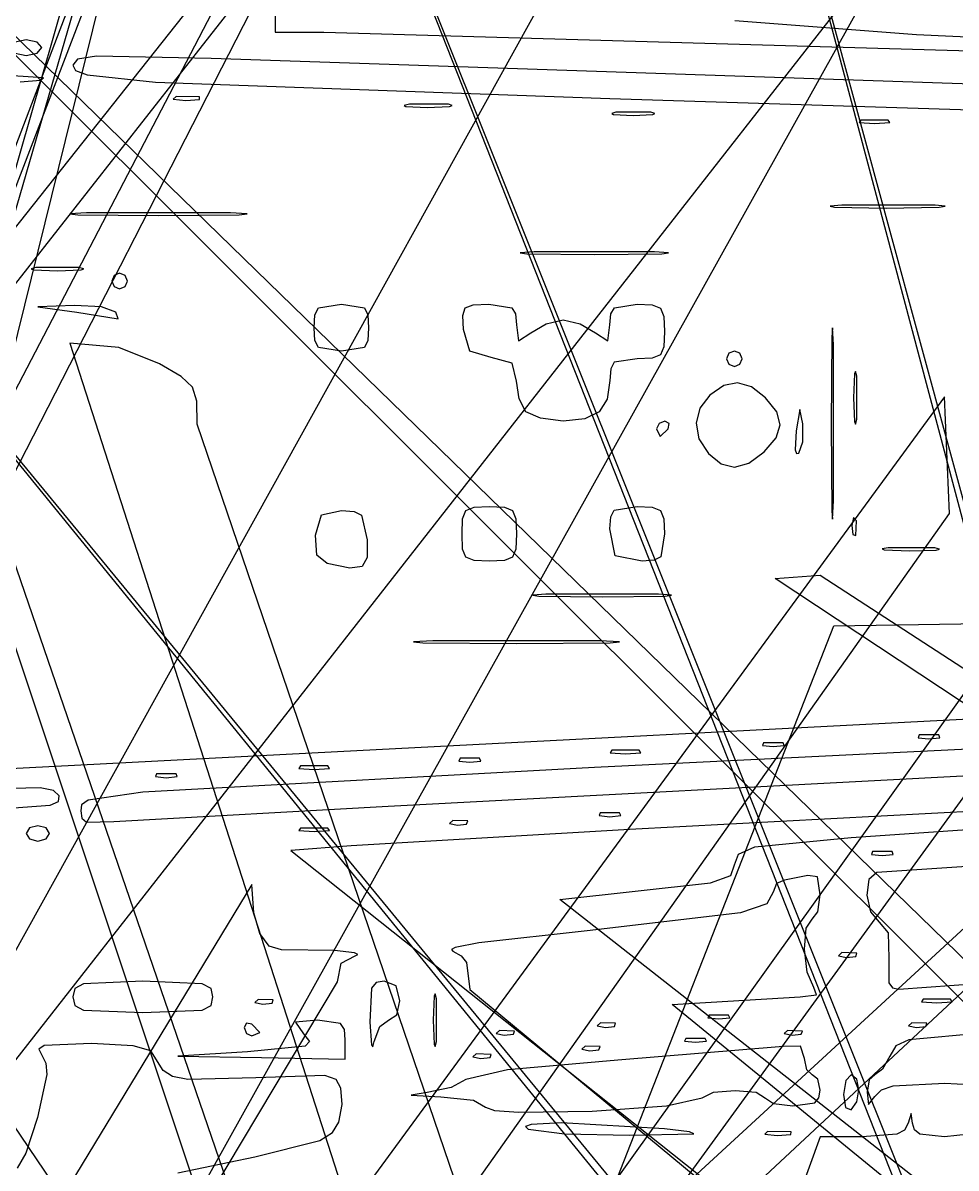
# Model space of a CAD drawing. Extents: x -99 to 383, y -48 to 207.
# Drawn here: x 193.22 to 227.06, y 79.32 to 120.86 of the extents above; entities that cross this region are included whole.
import ezdxf

# ---------------------------------------------------------------- set-up
doc = ezdxf.new("R2010")
doc.units = 0

msp = doc.modelspace()

# ---------------------------------------------------------------- linework, layer by layer
at = {"layer": 'Image'}
for p, q in [((151.07791, 6.034145), (208.38221, 155.000572)), ((207.451301, 154.344711), (150.147, 4.48242)), ((175.983033, 149.031393), (220.017, 17.0691)), ((166.53033, 146.068913), (308.474, 7.96748)), ((308.474, 4.29859), (166.53033, 146.068913)), ((223.64895, 11.760126), (178.34495, 143.722412)), ((161.699763, 143.387504), (273.915, 5.55531)), ((275.804872, 4.426422), (162.461, 142.25861)), ((221.563136, 138.871301), (151.064, 11.5906)), ((202.65367, 135.061888), (254.608, 5.35692)), ((254.608, 3.38137), (202.65367, 135.061888)), ((218.740431, 135.062069), (253.668, 6.63229)), ((253.668, 3.52785), (218.740431, 135.062069)), ((206.60467, 133.791409), (139, 3.87526)), ((141.257667, 3.593033), (207.73356, 133.509187)), ((160.501, 2.56314), (197.73618, 132.223485)), ((158.814716, 5.195693), (229.31369, 131.770911)), ((272.927095, 130.028962), (141.54, 8.95525)), ((141.6584, 5.82729), (273.0456, 128.406182)), ((196.798788, 127.300807), (160.501, 2.56314)), ((201.681968, 124.478666), (109.909, 8.60608)), ((111.97722, 8.182747), (202.94071, 124.137289)), ((224.102197, 123.071226), (133.156, 6.82236)), ((202.372, 121.797), (202.372, 120.527)), ((166.61847, 2.816927), (195.99862, 121.5858)), ((225.619289, 120.424571), (219.04233, 120.938233)), ((202.372, 120.527), (204.13589, 120.526436)), ((204.13589, 120.526436), (233.69869, 119.658609)), ((193.339766, 120.245333), (192.941127, 120.162431)), ((193.738405, 120.162431), (193.339766, 120.245333)), ((193.90421, 119.963111), (193.738405, 120.162431)), ((238.70723, 119.806773), (225.619289, 120.424571)), ((192.941127, 119.763792), (193.339766, 119.680889)), ((193.339766, 119.680889), (193.738405, 119.763792)), ((193.738405, 119.763792), (193.90421, 119.963111)), ((193.90421, 119.963111), (193.90421, 119.963111)), ((195.889968, 119.647385), (195.197962, 119.5418)), ((200.04267, 119.568643), (195.889968, 119.647385)), ((195.197962, 119.5418), (195.03323, 119.319938)), ((195.03323, 119.319938), (195.133245, 119.127377)), ((235.04107, 118.385203), (200.04267, 119.568643)), ((193.96894, 118.865387), (190.39949, 119.102708)), ((193.863308, 118.777842), (193.96894, 118.865392)), ((193.96894, 118.865392), (193.96894, 118.865387)), ((195.133245, 119.127377), (195.550007, 118.968575)), ((195.550007, 118.968575), (198.034078, 118.709135)), ((193.120924, 118.713789), (193.863308, 118.777842)), ((198.034078, 118.709135), (214.50653, 118.121128)), ((198.778144, 118.183158), (198.674262, 118.088203)), ((198.674262, 118.088203), (199.125559, 118.0426)), ((199.62481, 118.172687), (198.778144, 118.183158)), ((199.125559, 118.0426), (199.621469, 118.076501)), ((199.621469, 118.076501), (199.62481, 118.172702)), ((199.62481, 118.172702), (199.62481, 118.172687)), ((214.50653, 118.121128), (230.59323, 117.613188)), ((207.24327, 117.907847), (207.051769, 117.861748)), ((207.051769, 117.861748), (207.106929, 117.823417)), ((207.106929, 117.823417), (207.874403, 117.786048)), ((208.65438, 117.904009), (207.24327, 117.907847)), ((207.874403, 117.786048), (208.685608, 117.81916)), ((208.65438, 117.903994), (208.65438, 117.904009)), ((208.788096, 117.857027), (208.65438, 117.903994)), ((208.685608, 117.81916), (208.788096, 117.857027)), ((214.71828, 117.622295), (214.571932, 117.574806)), ((214.571932, 117.574806), (214.642874, 117.535916)), ((215.98828, 117.622295), (214.71828, 117.622295)), ((216.134627, 117.574806), (215.988279, 117.622295)), ((215.988279, 117.622295), (215.98828, 117.622295)), ((216.063685, 117.535916), (216.134627, 117.574806)), ((214.642874, 117.535916), (215.35328, 117.499988)), ((215.35328, 117.499988), (216.063685, 117.535916)), ((223.608403, 117.335444), (223.549754, 117.24429)), ((223.549754, 117.24429), (224.102292, 117.206375)), ((224.59618, 117.335444), (223.608403, 117.335444)), ((224.102292, 117.206375), (224.654829, 117.24429)), ((224.654829, 117.24429), (224.59618, 117.335444)), ((224.59618, 117.335444), (224.59618, 117.335444)), ((222.91474, 114.245191), (222.492796, 114.206094)), ((226.3014, 114.244062), (222.91474, 114.245191)), ((226.659977, 114.204846), (226.3014, 114.244178)), ((226.3014, 114.244178), (226.3014, 114.244062)), ((195.52769, 113.963915), (194.926041, 113.927755)), ((194.926041, 113.927755), (195.217688, 113.898143)), ((195.217688, 113.898143), (198.13824, 113.870785)), ((200.7488, 113.963915), (195.52769, 113.963915)), ((198.13824, 113.870785), (201.058797, 113.898143)), ((201.350444, 113.927755), (200.74879, 113.963915)), ((200.74879, 113.963915), (200.7488, 113.963915)), ((201.058797, 113.898143), (201.350444, 113.927755)), ((222.492796, 114.206094), (222.656019, 114.173925)), ((222.656019, 114.173925), (224.52645, 114.14369)), ((224.52645, 114.14369), (226.444849, 114.172788)), ((226.444849, 114.172788), (226.659977, 114.204846)), ((211.755805, 112.552451), (211.25172, 112.515104)), ((211.25172, 112.515104), (211.496073, 112.484519)), ((211.496073, 112.484519), (213.943025, 112.456264)), ((216.130245, 112.552451), (211.755805, 112.552451)), ((213.943025, 112.456264), (216.389976, 112.484519)), ((216.63433, 112.515104), (216.130245, 112.552451)), ((216.130245, 112.552451), (216.130245, 112.552451)), ((216.389976, 112.484519), (216.63433, 112.515104)), ((193.693825, 111.980373), (193.514956, 111.934723)), ((193.514956, 111.934723), (193.601662, 111.897339)), ((193.601662, 111.897339), (194.469935, 111.862802)), ((195.246045, 111.980373), (193.693825, 111.980373)), ((194.469935, 111.862802), (195.338208, 111.897339)), ((195.424914, 111.934723), (195.246045, 111.980373)), ((195.246045, 111.980373), (195.246045, 111.980373)), ((195.338208, 111.897339), (195.424914, 111.934723)), ((196.727048, 111.778223), (196.527729, 111.69532)), ((196.926367, 111.69532), (196.727048, 111.778223)), ((196.527729, 111.69532), (196.444826, 111.496001)), ((196.444826, 111.496001), (196.527729, 111.296682)), ((197.00927, 111.496001), (196.926367, 111.69532)), ((196.926367, 111.296682), (197.00927, 111.496001)), ((197.00927, 111.496001), (197.00927, 111.496001)), ((196.527729, 111.296682), (196.727048, 111.213779)), ((196.727048, 111.213779), (196.926367, 111.296682)), ((195.08817, 110.605036), (193.76427, 110.560696)), ((193.76427, 110.560696), (195.17538, 110.367151)), ((196.074408, 110.553445), (195.08817, 110.605036)), ((196.58649, 110.367151), (196.074408, 110.553445)), ((203.808599, 110.264317), (203.935013, 110.518821)), ((203.935013, 110.518821), (204.769917, 110.649853)), ((204.769917, 110.649853), (205.604822, 110.518821)), ((205.604822, 110.518821), (205.731235, 110.264317)), ((209.168935, 110.247097), (209.262133, 110.521153)), ((209.262133, 110.521153), (209.552097, 110.630255)), ((209.552097, 110.630255), (210.114275, 110.649855)), ((210.114275, 110.649855), (210.954672, 110.52673)), ((210.954672, 110.52673), (211.089375, 110.3006)), ((214.537044, 110.299529), (214.670144, 110.525778)), ((214.670144, 110.525778), (215.494349, 110.649855)), ((215.494349, 110.649855), (216.045572, 110.627806)), ((216.045572, 110.627806), (216.341022, 110.508744)), ((216.341022, 110.508744), (216.46008, 110.213292)), ((195.17538, 110.367151), (196.6737, 110.129266)), ((196.586493, 110.367151), (196.58649, 110.367151)), ((196.6737, 110.129266), (196.586493, 110.367151)), ((203.78214, 109.803187), (203.808599, 110.264317)), ((205.731235, 110.264317), (205.757694, 109.803187)), ((209.197053, 109.732634), (209.168935, 110.247097)), ((211.089375, 110.3006), (211.119915, 109.900558)), ((212.194736, 109.948208), (212.813243, 110.085411)), ((212.813243, 110.085411), (213.431768, 109.948208)), ((214.506572, 109.900558), (214.537044, 110.299529)), ((216.46008, 110.213292), (216.482126, 109.662078)), ((203.808599, 109.342057), (203.78214, 109.803187)), ((203.78214, 109.803187), (203.78214, 109.803187)), ((205.757694, 109.803187), (205.731235, 109.342057)), ((209.42659, 108.956523), (209.197053, 109.732634)), ((211.119915, 109.900558), (211.195088, 109.328431)), ((211.636043, 109.618336), (212.194736, 109.948208)), ((213.431768, 109.948208), (213.990473, 109.618336)), ((214.431403, 109.328431), (214.506572, 109.900558)), ((216.482126, 109.662078), (216.46008, 109.110864)), ((222.583414, 109.800413), (222.554229, 109.45791)), ((222.61914, 109.183203), (222.583414, 109.800413)), ((203.935012, 109.087553), (203.808599, 109.342057)), ((205.731235, 109.342057), (205.604821, 109.087553)), ((211.195088, 109.328431), (211.636043, 109.618336)), ((213.990473, 109.618336), (214.431403, 109.328431)), ((222.554229, 109.45791), (222.527503, 106.275413)), ((196.693892, 109.087523), (194.925321, 109.23855)), ((194.925321, 109.23855), (227.056, 9.44914)), ((198.170871, 108.488141), (196.693892, 109.087523)), ((204.769917, 108.956521), (203.935012, 109.087553)), ((205.604821, 109.087553), (204.769917, 108.956521)), ((210.202693, 108.726974), (209.42659, 108.956523)), ((216.46008, 109.110864), (216.341022, 108.815412)), ((218.823399, 108.873145), (218.740496, 108.673826)), ((219.022718, 108.956048), (218.823399, 108.873145)), ((219.222037, 108.873145), (219.022718, 108.956048)), ((219.30494, 108.673826), (219.222037, 108.873145)), ((222.619592, 109.183203), (222.61914, 109.183203)), ((222.619592, 103.538763), (222.619592, 109.183203)), ((236.029424, 108.674054), (168.458, 14.271)), ((198.965297, 108.03232), (198.170871, 108.488141)), ((210.957488, 108.51743), (210.202693, 108.726974)), ((211.119914, 107.866197), (210.957488, 108.51743)), ((214.665329, 108.547301), (214.535238, 108.309176)), ((215.494349, 108.674301), (214.665329, 108.547301)), ((216.045572, 108.69635), (215.494349, 108.674301)), ((216.341022, 108.815412), (216.045572, 108.69635)), ((218.740496, 108.673826), (218.823399, 108.474507)), ((218.823399, 108.474507), (219.022718, 108.391604)), ((219.022718, 108.391604), (219.222037, 108.474507)), ((219.222037, 108.474507), (219.30494, 108.673826)), ((219.30494, 108.673826), (219.30494, 108.673826)), ((199.374206, 107.6509), (198.965297, 108.03232)), ((214.535238, 108.309176), (214.506572, 107.884079)), ((223.375487, 108.131024), (223.340946, 107.262751)), ((223.412872, 108.217731), (223.375487, 108.131024)), ((223.45852, 108.038861), (223.412872, 108.217731)), ((223.45852, 108.03886), (223.45852, 108.038861)), ((223.45852, 106.48664), (223.45852, 108.03886)), ((199.524623, 107.141295), (199.374206, 107.6509)), ((211.219397, 107.221246), (211.119914, 107.866197)), ((214.506572, 107.884079), (214.413713, 107.2083)), ((218.636954, 107.703156), (218.127949, 107.359936)), ((219.139557, 107.801546), (218.636954, 107.703156)), ((219.642324, 107.654788), (219.139557, 107.801546)), ((220.151819, 107.262567), (219.642324, 107.654788)), ((226.643091, 107.298274), (157.151, 12.4301)), ((211.45858, 106.755187), (211.219397, 107.221246)), ((214.413713, 107.2083), (214.117836, 106.753438)), ((218.127949, 107.359936), (217.763332, 106.878657)), ((220.558205, 106.749119), (220.151819, 107.262567)), ((223.340946, 107.262751), (223.375486, 106.394478)), ((226.81948, 103.064944), (226.643091, 107.298274)), ((199.543571, 106.300921), (199.524623, 107.141295)), ((211.996208, 106.516012), (211.458572, 106.755195)), ((211.458572, 106.755195), (211.45858, 106.755187)), ((214.117836, 106.753438), (213.592995, 106.497009)), ((217.763332, 106.878657), (217.632942, 106.335394)), ((220.685469, 106.275278), (220.558205, 106.749119)), ((221.397088, 106.832303), (221.257607, 106.063479)), ((221.5052, 106.311064), (221.397088, 106.832303)), ((212.813242, 106.416529), (211.996208, 106.516012)), ((213.592995, 106.497009), (212.813242, 106.416529)), ((216.288616, 106.33318), (216.200817, 106.133861)), ((216.49969, 106.416083), (216.288616, 106.33318)), ((216.659541, 106.33318), (216.49969, 106.416083)), ((216.62415, 106.133861), (216.659541, 106.33318)), ((217.632942, 106.335394), (217.737793, 105.774087)), ((223.375486, 106.394478), (223.412872, 106.307772)), ((223.412872, 106.307772), (223.45852, 106.48664)), ((233.541069, 6.511507), (199.543571, 106.300921)), ((216.200817, 106.133861), (216.325277, 105.851639)), ((216.325277, 105.851639), (216.62415, 106.133861)), ((216.62415, 106.133861), (216.62415, 106.133861)), ((220.532608, 105.803941), (220.685469, 106.275278)), ((221.257607, 106.063479), (221.223423, 105.377482)), ((221.503863, 105.665925), (221.5052, 106.311065)), ((221.5052, 106.311065), (221.5052, 106.311064)), ((222.527503, 106.275413), (222.55474, 103.143193)), ((217.737793, 105.774087), (218.078899, 105.238676)), ((220.09862, 105.298007), (220.532608, 105.803941)), ((221.358699, 105.252985), (221.503863, 105.665925)), ((218.078899, 105.238676), (218.543579, 104.864126)), ((219.545899, 104.893569), (220.098619, 105.298005)), ((220.098619, 105.298005), (220.09862, 105.298007)), ((221.223423, 105.377482), (221.271204, 105.234416)), ((221.271204, 105.234416), (221.358699, 105.252985)), ((218.543579, 104.864126), (219.030066, 104.749017)), ((219.030066, 104.749017), (219.545899, 104.893569)), ((167.15098, 10.038236), (235.815077, 104.441324)), ((222.583974, 102.855106), (222.619592, 103.538763)), ((157.327849, 4.845531), (226.81948, 103.064944)), ((203.836587, 102.277545), (204.052748, 103.018743)), ((204.052748, 103.018743), (204.769923, 103.170972)), ((204.769923, 103.170972), (205.231434, 103.141776)), ((205.231434, 103.141776), (205.497492, 103.004923)), ((209.16641, 102.875519), (209.285475, 103.170971)), ((209.285475, 103.170971), (209.580926, 103.290033)), ((209.580926, 103.290033), (210.132137, 103.312082)), ((210.132137, 103.312082), (210.68336, 103.290033)), ((210.68336, 103.290033), (210.97881, 103.170971)), ((210.97881, 103.170971), (211.097868, 102.875519)), ((214.53486, 102.943556), (214.664303, 103.184411)), ((214.664303, 103.184411), (215.49436, 103.312082)), ((215.49436, 103.312082), (216.045583, 103.290033)), ((216.045583, 103.290033), (216.341033, 103.170971)), ((216.341033, 103.170971), (216.460091, 102.875519)), ((222.55474, 103.143193), (222.583974, 102.855106)), ((205.497492, 103.004923), (205.704191, 102.112642)), ((209.14436, 102.324305), (209.16641, 102.875519)), ((211.097868, 102.875519), (211.119914, 102.324305)), ((214.506583, 102.512454), (214.53486, 102.943556)), ((216.460091, 102.875519), (216.482137, 102.324305)), ((223.335263, 102.922823), (223.27872, 102.629851)), ((223.27872, 102.629851), (223.313112, 102.29791)), ((223.44921, 102.800361), (223.335263, 102.922823)), ((223.426943, 102.259435), (223.449239, 102.800361)), ((223.449239, 102.800361), (223.44921, 102.800361)), ((203.880518, 101.550733), (203.836587, 102.277545)), ((209.16641, 101.773091), (209.14436, 102.324305)), ((209.14436, 102.324305), (209.14436, 102.324305)), ((211.119914, 102.324305), (211.097868, 101.773091)), ((214.69474, 101.524677), (214.506583, 102.512454)), ((216.482137, 102.324305), (216.354467, 101.49424)), ((223.313112, 102.29791), (223.426943, 102.259435)), ((205.704191, 102.112642), (205.707655, 101.462864)), ((209.285474, 101.477639), (209.16641, 101.773091)), ((211.097868, 101.773091), (210.97881, 101.477639)), ((224.60188, 101.823092), (224.377398, 101.778522)), ((224.377398, 101.778522), (224.447945, 101.74159)), ((226.29521, 101.820213), (224.60188, 101.823092)), ((226.295212, 101.820213), (226.29521, 101.820213)), ((226.460991, 101.774962), (226.295212, 101.820213)), ((226.342362, 101.738327), (226.460991, 101.774962)), ((204.25992, 101.251955), (203.880518, 101.550733)), ((205.707655, 101.462864), (205.524536, 101.136455)), ((209.580926, 101.358577), (209.285474, 101.477639)), ((210.132137, 101.336528), (209.580926, 101.358577)), ((210.68336, 101.358577), (210.132137, 101.336528)), ((210.97881, 101.477639), (210.68336, 101.358577)), ((215.682517, 101.336528), (214.69474, 101.524677)), ((214.69474, 101.524677), (214.69474, 101.524677)), ((216.113615, 101.364802), (215.682517, 101.336528)), ((216.354467, 101.49424), (216.113615, 101.364802)), ((224.447945, 101.74159), (225.372939, 101.706009)), ((225.372939, 101.706009), (226.342362, 101.738327)), ((244.893, 4.33773), (179.127237, 101.124612)), ((204.259921, 101.251955), (204.25992, 101.251955)), ((205.070176, 101.082967), (204.259921, 101.251955)), ((205.524536, 101.136455), (205.070176, 101.082967)), ((220.50382, 100.70638), (222.1266, 100.824326)), ((368.5173, 2.751213), (220.50382, 100.70638)), ((222.1266, 100.824326), (370.142, 4.85666)), ((212.17875, 100.13445), (211.707186, 100.096631)), ((216.27097, 100.13445), (212.17875, 100.13445)), ((216.742534, 100.096631), (216.27097, 100.13445)), ((216.27097, 100.13445), (216.27097, 100.13445)), ((211.707186, 100.096631), (211.935775, 100.06566)), ((211.935775, 100.06566), (214.22486, 100.037049)), ((214.22486, 100.037049), (216.513945, 100.06566)), ((216.513945, 100.06566), (216.742534, 100.096631)), ((183.87575, 0.041104), (222.621577, 98.983904)), ((222.621577, 98.983904), (236.108902, 99.207753)), ((208.087167, 98.442431), (207.38795, 98.407207)), ((214.154937, 98.442431), (208.087167, 98.442431)), ((214.154947, 98.442431), (214.154937, 98.442431)), ((214.85416, 98.407207), (214.154947, 98.442431)), ((207.38795, 98.407207), (207.726892, 98.378361)), ((207.726892, 98.378361), (211.121057, 98.351711)), ((211.121057, 98.351711), (214.515218, 98.378361)), ((214.515218, 98.378361), (214.85416, 98.407207)), ((204.628894, 94.425516), (238.001694, 96.155886)), ((237.165822, 94.980073), (213.94278, 93.854274)), ((220.080415, 94.749802), (220.038523, 94.649268)), ((220.78597, 94.749802), (220.080415, 94.749802)), ((220.785971, 94.749802), (220.78597, 94.749802)), ((220.827863, 94.649268), (220.785971, 94.749802)), ((225.724855, 95.032024), (225.682963, 94.93149)), ((225.682963, 94.93149), (226.077633, 94.889674)), ((226.43041, 95.032024), (225.724855, 95.032024)), ((226.077633, 94.889674), (226.472303, 94.93149)), ((226.430411, 95.032024), (226.43041, 95.032024)), ((226.472303, 94.93149), (226.430411, 95.032024)), ((185.155594, 93.416796), (204.628894, 94.425516)), ((214.577483, 94.475214), (214.518834, 94.384059)), ((214.518834, 94.384059), (215.071372, 94.346145)), ((215.56526, 94.475214), (214.577483, 94.475214)), ((215.071372, 94.346145), (215.623909, 94.384059)), ((215.623909, 94.384059), (215.56526, 94.475214)), ((215.56526, 94.475214), (215.56526, 94.475214)), ((220.038523, 94.649268), (220.433193, 94.607452)), ((220.433193, 94.607452), (220.827863, 94.649268)), ((203.288793, 93.910749), (203.230144, 93.819595)), ((204.27657, 93.910749), (203.288793, 93.910749)), ((204.335218, 93.819594), (204.276569, 93.910749)), ((204.276569, 93.910749), (204.27657, 93.910749)), ((206.4639, 92.450754), (236.2341, 94.011524)), ((209.074205, 94.185359), (209.032313, 94.084825)), ((209.032313, 94.084825), (209.426983, 94.043009)), ((209.77976, 94.185359), (209.074205, 94.185359)), ((209.426983, 94.043009), (209.821653, 94.084825)), ((209.779761, 94.185359), (209.77976, 94.185359)), ((209.821653, 94.084825), (209.779761, 94.185359)), ((213.94278, 93.854274), (197.57553, 92.957724)), ((198.068045, 93.620888), (198.026153, 93.520354)), ((198.026153, 93.520354), (198.420823, 93.478538)), ((198.7736, 93.620888), (198.068045, 93.620888)), ((198.420823, 93.478538), (198.815493, 93.520354)), ((198.773601, 93.620888), (198.7736, 93.620888)), ((198.815493, 93.520354), (198.773601, 93.620888)), ((203.230144, 93.819595), (203.782681, 93.78168)), ((203.782681, 93.78168), (204.335218, 93.819594)), ((193.841496, 93.119432), (191.41661, 93.05071)), ((194.335821, 93.022638), (193.841496, 93.119432)), ((194.53434, 92.825172), (194.335821, 93.022638)), ((194.515956, 92.619436), (194.53434, 92.825172)), ((195.581289, 92.667652), (195.344926, 92.495707)), ((197.57553, 92.957724), (195.581289, 92.667652)), ((192.3927, 92.354795), (194.211656, 92.485369)), ((194.211656, 92.485369), (194.515956, 92.619436)), ((195.344926, 92.495707), (195.31608, 92.280504)), ((195.31608, 92.280504), (195.358062, 92.010264)), ((196.51552, 91.890928), (206.46385, 92.450763)), ((206.46385, 92.450763), (206.4639, 92.450754)), ((214.154745, 92.2098), (214.112853, 92.109266)), ((214.8603, 92.2098), (214.154745, 92.2098)), ((214.860301, 92.2098), (214.8603, 92.2098)), ((214.902193, 92.109266), (214.860301, 92.2098)), ((233.53732, 92.581422), (215.21252, 91.602236)), ((195.358062, 92.010264), (195.527986, 91.869539)), ((195.527986, 91.869539), (196.51552, 91.890928)), ((208.809875, 91.93339), (208.687416, 91.819431)), ((208.687416, 91.819431), (208.980394, 91.762883)), ((209.35081, 91.911123), (208.809875, 91.93339)), ((208.980394, 91.762883), (209.31234, 91.797237)), ((209.31234, 91.797237), (209.35081, 91.911112)), ((209.35081, 91.911112), (209.35081, 91.911123)), ((214.112853, 92.109266), (214.507523, 92.06745)), ((214.507523, 92.06745), (214.902193, 92.109266)), ((193.464238, 91.657797), (193.339884, 91.458478)), ((193.339884, 91.458478), (193.464238, 91.259159)), ((193.763217, 91.7407), (193.464238, 91.657797)), ((194.062196, 91.657797), (193.763217, 91.7407)), ((194.18655, 91.458478), (194.062196, 91.657797)), ((194.062196, 91.259159), (194.18655, 91.458478)), ((194.18655, 91.458478), (194.18655, 91.458478)), ((203.289173, 91.653022), (203.230524, 91.561867)), ((203.230524, 91.561867), (203.783062, 91.523953)), ((204.27695, 91.653022), (203.289173, 91.653022)), ((203.783062, 91.523953), (204.335599, 91.561867)), ((204.335599, 91.561867), (204.27695, 91.653022)), ((204.27695, 91.653022), (204.27695, 91.653022)), ((215.21252, 91.602236), (205.12312, 91.0104)), ((223.25586, 91.312388), (229.46474, 91.739997)), ((193.464238, 91.259159), (193.763217, 91.176256)), ((193.763217, 91.176256), (194.062196, 91.259159)), ((205.12312, 91.0104), (202.9359, 90.835211)), ((219.165995, 90.71124), (219.757881, 90.969251)), ((219.757881, 90.969251), (223.25586, 91.312388)), ((202.9359, 90.835211), (310.308, 5.57376)), ((219.02253, 90.319878), (219.165995, 90.71124)), ((224.031635, 90.798721), (223.989743, 90.698187)), ((223.989743, 90.698187), (224.384413, 90.656371)), ((224.73719, 90.798721), (224.031635, 90.798721)), ((234.976252, 90.752179), (224.181252, 90.04729)), ((224.384413, 90.656371), (224.779083, 90.698187)), ((224.737191, 90.798721), (224.73719, 90.798721)), ((224.779083, 90.698187), (224.737191, 90.798721)), ((218.893949, 89.937443), (219.02253, 90.319878)), ((218.152187, 89.671161), (218.893949, 89.937443)), ((220.833441, 89.765142), (220.550767, 89.638736)), ((221.680107, 89.936448), (220.833441, 89.765142)), ((222.03384, 89.890116), (221.680107, 89.936448)), ((222.126526, 89.230893), (222.03384, 89.890116)), ((223.89228, 89.79452), (223.820639, 89.222681)), ((224.181252, 90.04729), (223.89228, 89.79452)), ((201.524759, 89.605419), (153.187, 10.0547)), ((201.599724, 88.585595), (201.524759, 89.605419)), ((212.693, 89.062808), (218.152187, 89.671161)), ((220.433194, 89.334824), (220.198977, 88.902691)), ((220.550767, 89.638736), (220.433194, 89.334824)), ((320.06511, 4.90085), (212.693, 89.062808)), ((220.198977, 88.902691), (219.246002, 88.575562)), ((222.043623, 88.611609), (222.126526, 89.230893)), ((223.820639, 89.222681), (223.952172, 88.611476)), ((201.814343, 87.829331), (201.599724, 88.585595)), ((219.246002, 88.575562), (213.681824, 87.922014)), ((221.844304, 88.354032), (222.043623, 88.611609)), ((223.952172, 88.611476), (224.27272, 88.24061)), ((221.627333, 88.023404), (221.844304, 88.354032)), ((224.27272, 88.24061), (224.602451, 87.857647)), ((202.153206, 87.370471), (201.814343, 87.829331)), ((213.681824, 87.922014), (209.750542, 87.486038)), ((221.569737, 87.265395), (221.627333, 88.023404)), ((224.602451, 87.857647), (224.618047, 86.94042)), ((202.600899, 87.242859), (202.153206, 87.370471)), ((204.518464, 87.214245), (202.600899, 87.242859)), ((208.899802, 87.318542), (208.760101, 87.248464)), ((208.760101, 87.248464), (208.813494, 87.187898)), ((209.750542, 87.486038), (208.899802, 87.318542)), ((221.663535, 86.430816), (221.569737, 87.265395)), ((205.242354, 87.123381), (204.518464, 87.214245)), ((204.76436, 86.753597), (205.264199, 87.025909)), ((205.3666, 87.073388), (205.242354, 87.123381)), ((205.264199, 87.025909), (205.3666, 87.073388)), ((208.813494, 87.187898), (209.117307, 87.025446)), ((209.117307, 87.025446), (209.304927, 86.775894)), ((222.920038, 87.135634), (222.797579, 87.021674)), ((222.797579, 87.021674), (223.090557, 86.965127)), ((223.460973, 87.113366), (222.920038, 87.135634)), ((223.090557, 86.965127), (223.422503, 86.999481)), ((223.422503, 86.999481), (223.460973, 87.113356)), ((223.460973, 87.113356), (223.460973, 87.113366)), ((224.618047, 86.94042), (224.625261, 86.037129)), ((204.6292, 86.076565), (204.76436, 86.753597)), ((209.304927, 86.775894), (209.426537, 85.800668)), ((221.900748, 85.870482), (221.663535, 86.430816)), ((224.981746, 85.81396), (236.842546, 86.65311)), ((156.291187, 5.237343), (204.6292, 86.076565)), ((195.42186, 86.009959), (195.099948, 85.84043)), ((197.5738, 86.096194), (195.42186, 86.009959)), ((199.725741, 86.009959), (197.5738, 86.096194)), ((200.047653, 85.84043), (199.725741, 86.009959)), ((206.026161, 86.048555), (205.861272, 85.845704)), ((206.323153, 86.096182), (206.026161, 86.048555)), ((206.760601, 85.937432), (206.323153, 86.096182)), ((224.625261, 86.037129), (224.752774, 85.862446)), ((195.099948, 85.84043), (195.0338, 85.53175)), ((200.1138, 85.53175), (200.047653, 85.84043)), ((205.861272, 85.845704), (205.800986, 84.614512)), ((206.887597, 85.390627), (206.760601, 85.937432)), ((208.17297, 85.640052), (208.135595, 85.553346)), ((208.218614, 85.461183), (208.17297, 85.640052)), ((209.426537, 85.800668), (308.051, 4.10983)), ((221.40686, 85.53113), (221.995423, 85.60224)), ((221.995423, 85.60224), (221.900748, 85.870482)), ((224.752774, 85.862446), (224.981746, 85.81396)), ((195.0338, 85.53175), (195.099947, 85.22307)), ((195.099947, 85.22307), (195.421859, 85.053541)), ((199.72574, 85.053541), (200.047653, 85.22307)), ((200.047653, 85.22307), (200.1138, 85.53175)), ((200.1138, 85.53175), (200.1138, 85.53175)), ((201.754065, 85.442305), (201.631606, 85.328345)), ((201.631606, 85.328345), (201.924584, 85.271798)), ((202.295, 85.420038), (201.754065, 85.442305)), ((201.924584, 85.271798), (202.256519, 85.306152)), ((202.256519, 85.306152), (202.295, 85.420027)), ((202.295, 85.420027), (202.295, 85.420038)), ((206.776582, 84.878669), (206.887597, 85.390627)), ((208.135595, 85.553346), (208.101069, 84.685072)), ((208.218614, 85.461182), (208.218614, 85.461183)), ((208.218614, 83.908962), (208.218614, 85.461182)), ((216.76431, 85.256971), (221.40686, 85.53113)), ((315.38877, 4.726578), (216.76431, 85.256971)), ((225.866423, 85.444072), (225.807774, 85.352917)), ((225.807774, 85.352917), (226.360311, 85.315003)), ((226.8542, 85.444072), (225.866423, 85.444072)), ((226.360311, 85.315003), (226.912849, 85.352917)), ((226.912849, 85.352917), (226.854199, 85.444072)), ((226.854199, 85.444072), (226.8542, 85.444072)), ((195.421859, 85.053541), (197.5738, 84.967306)), ((197.5738, 84.967306), (199.72574, 85.053541)), ((206.483004, 84.685072), (206.776582, 84.878669)), ((218.104865, 84.87206), (218.062973, 84.771526)), ((218.062973, 84.771526), (218.457643, 84.72971)), ((218.81042, 84.87206), (218.104865, 84.87206)), ((218.457643, 84.72971), (218.852313, 84.771526)), ((218.810421, 84.87206), (218.81042, 84.87206)), ((218.852313, 84.771526), (218.810421, 84.87206)), ((201.325459, 84.579433), (201.242556, 84.419588)), ((201.242556, 84.419588), (201.325459, 84.208505)), ((201.524778, 84.544042), (201.325459, 84.579433)), ((201.807, 84.245163), (201.524778, 84.544042)), ((203.904114, 84.685072), (203.110576, 84.614657)), ((203.110576, 84.614657), (203.39205, 84.191183)), ((204.740693, 84.565127), (203.904114, 84.685072)), ((204.879285, 84.351697), (204.740693, 84.565127)), ((204.912044, 83.979517), (204.879285, 84.351697)), ((205.800986, 84.614512), (205.865343, 83.796066)), ((205.960837, 83.908957), (206.162146, 84.458664)), ((206.162146, 84.458664), (206.483004, 84.685067)), ((206.483004, 84.685067), (206.483004, 84.685072)), ((208.101069, 84.685072), (208.135595, 83.816799)), ((214.171775, 84.595705), (214.049316, 84.481745)), ((214.049316, 84.481745), (214.342294, 84.425198)), ((214.71271, 84.573438), (214.171775, 84.595705)), ((214.342294, 84.425198), (214.67424, 84.459552)), ((214.67424, 84.459552), (214.71271, 84.573427)), ((214.71271, 84.573427), (214.71271, 84.573438)), ((225.460675, 84.595705), (225.338216, 84.481745)), ((225.338216, 84.481745), (225.631194, 84.425198)), ((226.00161, 84.573438), (225.460675, 84.595705)), ((225.631194, 84.425198), (225.96314, 84.459552)), ((225.96314, 84.459552), (226.00161, 84.573427)), ((226.00161, 84.573427), (226.00161, 84.573438)), ((201.325459, 84.208505), (201.524778, 84.120709)), ((201.524778, 84.120709), (201.807, 84.245163)), ((201.807, 84.245163), (201.807, 84.245163)), ((203.39205, 84.191183), (203.61268, 83.911972)), ((203.61268, 83.911972), (203.457236, 83.745183)), ((204.91205, 83.273961), (204.912044, 83.979517)), ((205.911837, 83.724519), (205.960837, 83.908957)), ((208.172971, 83.730093), (208.218614, 83.908962)), ((210.502965, 84.313486), (210.380506, 84.199526)), ((210.380506, 84.199526), (210.673484, 84.142979)), ((211.0439, 84.291219), (210.502965, 84.313486)), ((210.673484, 84.142979), (211.00543, 84.177333)), ((211.00543, 84.177333), (211.0439, 84.291208)), ((211.0439, 84.291208), (211.0439, 84.291219)), ((217.258995, 84.025352), (217.217103, 83.924818)), ((217.217103, 83.924818), (217.611773, 83.883002)), ((217.96455, 84.025352), (217.258995, 84.025352)), ((217.611773, 83.883002), (218.006443, 83.924818)), ((217.964551, 84.025352), (217.96455, 84.025352)), ((218.006443, 83.924818), (217.964551, 84.025352)), ((220.945165, 84.313486), (220.822706, 84.199526)), ((220.822706, 84.199526), (221.115684, 84.142979)), ((221.4861, 84.291219), (220.945165, 84.313486)), ((221.115684, 84.142979), (221.44763, 84.177333)), ((221.44763, 84.177333), (221.4861, 84.291208)), ((221.4861, 84.291208), (221.4861, 84.291219)), ((225.351919, 83.972788), (224.870627, 83.750236)), ((228.24474, 84.232815), (225.351919, 83.972788)), ((193.987693, 83.765563), (193.793014, 83.638211)), ((193.793014, 83.638211), (193.90306, 83.418055)), ((195.70539, 83.838464), (193.987693, 83.765563)), ((197.22468, 83.761483), (195.70539, 83.838464)), ((197.8566, 83.576401), (197.22468, 83.761483)), ((198.307252, 82.863703), (197.8566, 83.576401)), ((201.36609, 83.538959), (198.84427, 83.380624)), ((203.457236, 83.745183), (201.36609, 83.538959)), ((205.865343, 83.796066), (205.911837, 83.724519)), ((208.135595, 83.816799), (208.172971, 83.730093)), ((213.607515, 83.749001), (213.485056, 83.635042)), ((213.485056, 83.635042), (213.778034, 83.578494)), ((214.14845, 83.726734), (213.607515, 83.749001)), ((213.778034, 83.578494), (214.10998, 83.612848)), ((214.10998, 83.612848), (214.14845, 83.726723)), ((214.14845, 83.726723), (214.14845, 83.726734)), ((220.78794, 83.732649), (214.79072, 83.235075)), ((221.418311, 83.744826), (220.78794, 83.732649)), ((221.56405, 83.296464), (221.418311, 83.744826)), ((224.870627, 83.750236), (224.65338, 83.375425)), ((193.90306, 83.418055), (194.05376, 83.130158)), ((194.05376, 83.130158), (194.082984, 82.714688)), ((198.84427, 83.380624), (201.87816, 83.327292)), ((201.87816, 83.327292), (204.91205, 83.273961)), ((209.656899, 83.46674), (209.53444, 83.35278)), ((209.53444, 83.35278), (209.827418, 83.296233)), ((210.197834, 83.444473), (209.656899, 83.46674)), ((209.827418, 83.296233), (210.159364, 83.330587)), ((210.159364, 83.330587), (210.197834, 83.444462)), ((210.197834, 83.444462), (210.197834, 83.444473)), ((214.79072, 83.235075), (210.793991, 82.885649)), ((221.646953, 82.881987), (221.56405, 83.296464)), ((224.65338, 83.375425), (224.389647, 82.905183)), ((194.082984, 82.714688), (193.754611, 81.160275)), ((198.647024, 82.639711), (198.307252, 82.863703)), ((204.16829, 82.67885), (201.662332, 82.60085)), ((204.577992, 82.533223), (204.16829, 82.67885)), ((210.793991, 82.885649), (209.28739, 82.531067)), ((221.846272, 82.709595), (221.646953, 82.881987)), ((222.045591, 82.54379), (221.846272, 82.709595)), ((223.257388, 82.709592), (223.058069, 82.497442)), ((223.456707, 82.54868), (223.257388, 82.709592)), ((224.111034, 82.709596), (223.909298, 82.523065)), ((224.389647, 82.905183), (224.111034, 82.709596)), ((199.207384, 82.530019), (198.647024, 82.639711)), ((201.662332, 82.60085), (199.207384, 82.530019)), ((204.745522, 82.22556), (204.577992, 82.533223)), ((208.75646, 82.247107), (207.87628, 82.06588)), ((209.28739, 82.531067), (208.75646, 82.247107)), ((222.128494, 82.145151), (222.045591, 82.54379)), ((223.058069, 82.497442), (222.975166, 81.98738)), ((223.53961, 82.161805), (223.456707, 82.54868)), ((223.909298, 82.523065), (223.830392, 82.074597)), ((224.354347, 82.160996), (224.785093, 82.307443)), ((224.785093, 82.307443), (226.646796, 82.397693)), ((226.64677, 82.397695), (228.450725, 82.302689)), ((226.646796, 82.397693), (226.64677, 82.397695)), ((204.799021, 81.629346), (204.745522, 82.22556)), ((207.87628, 82.06588), (207.298127, 81.969947)), ((207.298127, 81.969947), (208.370168, 81.91037)), ((208.370168, 81.91037), (209.560886, 81.78877)), ((216.561335, 81.576981), (217.848148, 81.864061)), ((217.848148, 81.864061), (217.84815, 81.864058)), ((217.84815, 81.864058), (218.260185, 82.070743)), ((218.260185, 82.070743), (219.046688, 82.139319)), ((219.046688, 82.139319), (219.81012, 82.069983)), ((219.81012, 82.069983), (220.15294, 81.862929)), ((220.15294, 81.862929), (220.4431, 81.66361)), ((221.934474, 81.69158), (222.086604, 81.864189)), ((222.086604, 81.864189), (222.128494, 82.145151)), ((222.975166, 81.98738), (223.056259, 81.522788)), ((223.456707, 81.723693), (223.53961, 82.161805)), ((223.53961, 82.161805), (223.53961, 82.161805)), ((223.830392, 82.074597), (223.88563, 81.630839)), ((223.88563, 81.630839), (224.119726, 81.921113)), ((224.119726, 81.921113), (224.354347, 82.160996)), ((204.676688, 80.98659), (204.799021, 81.629346)), ((209.560886, 81.78877), (209.992948, 81.536954)), ((209.992948, 81.536954), (210.324697, 81.414564)), ((210.324697, 81.414564), (211.20051, 81.353745)), ((213.867714, 81.386982), (216.561335, 81.576981)), ((220.4431, 81.66361), (221.140717, 81.580707)), ((221.140717, 81.580707), (221.934474, 81.69158)), ((223.056259, 81.522788), (223.257388, 81.439593)), ((223.257388, 81.439593), (223.456707, 81.723693)), ((193.754611, 81.160275), (193.330714, 79.862634)), ((211.20051, 81.353745), (213.867714, 81.386982)), ((225.434477, 81.298505), (225.319182, 80.945727)), ((225.48098, 80.945727), (225.434477, 81.298505)), ((203.986467, 80.327016), (204.452314, 80.613274)), ((204.452314, 80.613274), (204.676688, 80.98659)), ((211.646556, 80.904943), (211.445925, 80.833412)), ((211.445925, 80.833412), (211.54426, 80.73404)), ((211.54426, 80.73404), (212.854828, 80.569553)), ((212.755753, 80.964099), (211.646556, 80.904943)), ((216.48315, 80.744087), (212.755753, 80.964099)), ((217.398472, 80.631205), (216.48315, 80.744088)), ((216.48315, 80.744088), (216.48315, 80.744087)), ((217.552266, 80.566243), (217.398472, 80.631205)), ((220.227984, 80.647409), (220.124077, 80.552455)), ((221.07465, 80.636939), (220.227984, 80.647409)), ((221.071284, 80.540752), (221.07465, 80.636953)), ((221.07465, 80.636953), (221.07465, 80.636939)), ((225.188036, 80.702405), (224.908271, 80.551092)), ((225.319182, 80.945727), (225.188036, 80.702405)), ((225.550213, 80.707148), (225.48098, 80.945727)), ((225.743367, 80.555308), (225.550213, 80.707148)), ((201.636758, 79.72867), (203.986467, 80.327016)), ((222.127062, 80.451833), (204.809, 32.6937)), ((212.854828, 80.569553), (215.21315, 80.514689)), ((215.21315, 80.514689), (217.552266, 80.566243)), ((220.124077, 80.552455), (220.575371, 80.506851)), ((220.575371, 80.506851), (221.071284, 80.540752)), ((223.658592, 80.451839), (222.127062, 80.451833)), ((224.908271, 80.551092), (223.658592, 80.451839)), ((226.64261, 80.451839), (225.743367, 80.555308)), ((227.540202, 80.553799), (226.64261, 80.451839)), ((193.330714, 79.862634), (193.00994, 79.322905)), ((198.844368, 79.146655), (201.636758, 79.72867))]:
    msp.add_line(p, q, dxfattribs=at)

doc.saveas('drawing.dxf')
